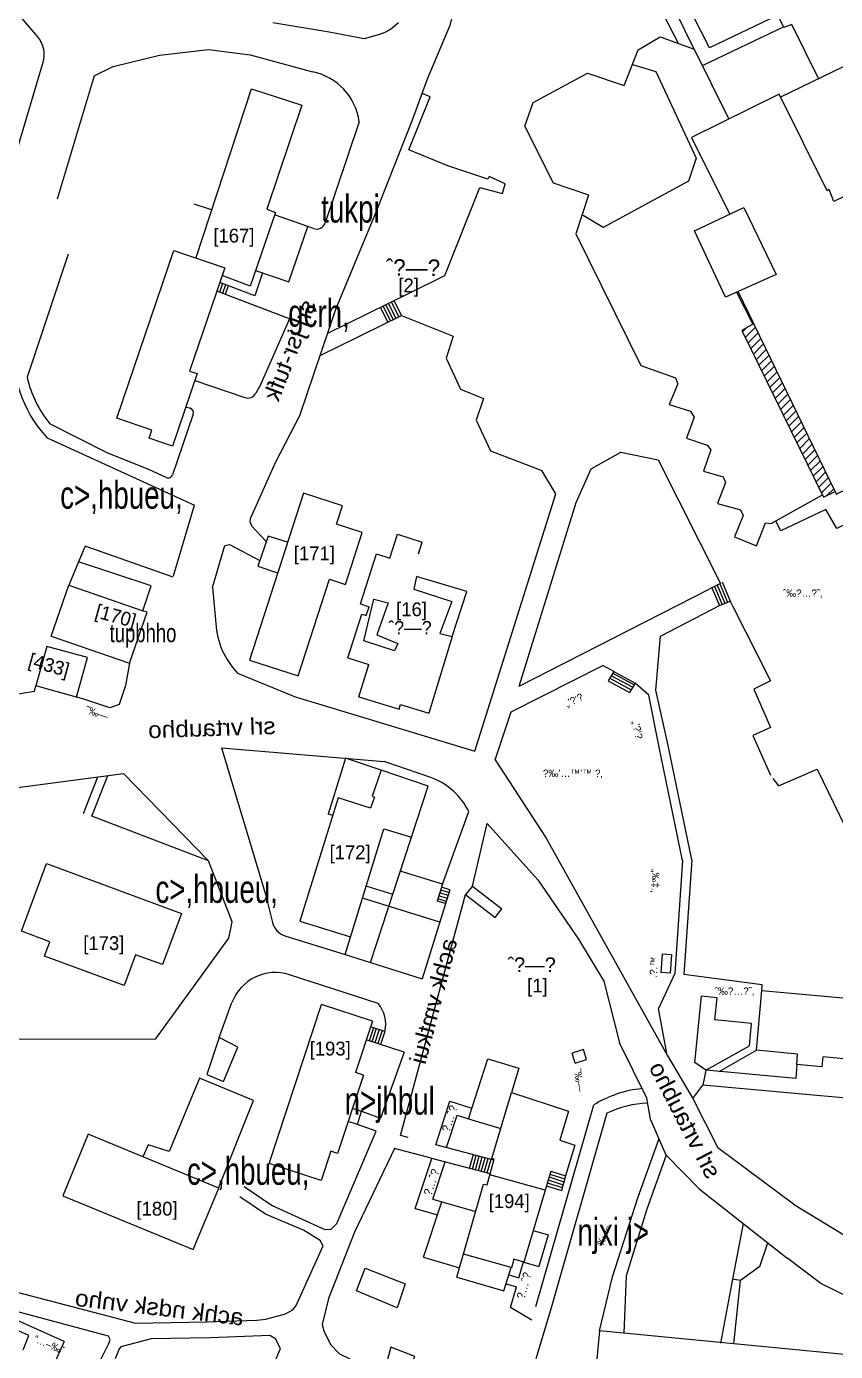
# Model space of a CAD drawing. Header units: millimetres. Extents: x 206768 to 208678, y 737854 to 739416.
# Drawn here: x 207523.1 to 207610.9, y 738350.8 to 738494.7 of the extents above; entities that cross this region are included whole.
import ezdxf
from ezdxf.enums import TextEntityAlignment as Align

# ---------------------------------------------------------------- set-up
doc = ezdxf.new("R2010")
doc.units = ezdxf.units.MM
doc.header["$LTSCALE"] = 0.5
doc.layers.get('0').update_dxf_attribs({"color": 2})
for name, color, linetype in [('1BATIM', 6, 'Continuous'), ('1MADREGOT', 60, 'Continuous'), ('area', 6, 'Continuous'), ('F-KIR-TOMECH', 140, 'Continuous'), ('F-MADREGOT', 61, 'Continuous'), ('H-DOT', 2, 'Continuous'), ('H-HOUSE', 6, 'Continuous'), ('H-MITKAN', 6, 'Continuous'), ('H-SCHACHA', 6, 'Continuous'), ('H-ZIBUR', 6, 'Continuous'), ('MISPAR', 1, 'Continuous'), ('R-GESHER', 1, 'Continuous'), ('TEXT', 7, 'Continuous'), ('TR_ANOT_L', 7, 'Continuous')]:
    doc.layers.add(name, color=color, linetype=linetype)
for name, color, linetype, lineweight in [('1COVER', 7, 'Continuous', 25), ('1KAV-ASFLT', 7, 'Continuous', 25), ('1PRAT', 12, 'Continuous', 25), ('A-NOTE', 82, 'Continuous', 9), ('R-MER', 7, 'Continuous', 25), ('R-ROAD', 7, 'Continuous', 25), ('rehovot', 7, 'Continuous', 40)]:
    doc.layers.add(name, color=color, linetype=linetype, lineweight=lineweight)
doc.styles.add('NR1', font='narkism$.shx')
doc.styles.add('REHOV-BIG', font='gil1.shx', dxfattribs={"height": 1.8})
doc.styles.add('TRHEBTXT', font='hebtxt')

# ---------------------------------------------------------------- blocks, each defined once
blk = doc.blocks.new('ANOT0')
at = {"style": 'TRHEBTXT', "flags": 8}
blk.add_attdef('TEXT', text='', height=1.6, dxfattribs=at).set_placement((0, -1.155555555555556), align=Align.TOP_CENTER)
blk = doc.blocks.new('ANOT200')
at = {"style": 'TRHEBTXT', "flags": 8}
blk.add_attdef('TEXT', text='', height=1.8, dxfattribs=at).set_placement((0, 0), align=Align.MIDDLE_CENTER)
blk = doc.blocks.new('ANOT10')
at = {"style": 'TRHEBTXT', "flags": 8}
blk.add_attdef('TEXT', text='', height=1.6, dxfattribs=at).set_placement((0, -1.155555555555556), align=Align.TOP_CENTER)
blk = doc.blocks.new('ANOT22')
at = {"style": 'TRHEBTXT', "flags": 8}
blk.add_attdef('TEXT', text='', height=1.6, dxfattribs=at).set_placement((0, -1.155555555555556), align=Align.TOP_CENTER)
blk = doc.blocks.new('TR_LOT')
at = {"flags": 8}
blk.add_attdef('LOT', text='', height=3, dxfattribs=at).set_placement((0, 0), align=Align.MIDDLE_CENTER)

msp = doc.modelspace()

# ---------------------------------------------------------------- hatches: boundary and pattern name
at = {"layer": 'H-DOT'}
h = msp.add_hatch(dxfattribs=at)
h.set_pattern_fill('ANSI31', color=33, scale=0.2, style=0)
h.set_pattern_definition([(45, (0, 0), (-0.4490128060534576, 0.4490128060534577), [])])
h.paths.add_polyline_path([(207602.072364339, 738462.4193541126), (207600.7800000001, 738461.6700000002), (207609.65, 738443.5800000001), (207610.9200000001, 738444.1899999998)])

# ---------------------------------------------------------------- linework, layer by layer
at = {"layer": '1BATIM'}
for p, q in [((207525.7879680706, 738428.4843523185), (207527.71, 738434.03)), ((207534.2799125499, 738425.5411814987), (207536.2019444795, 738431.0868291805)), ((207536.2019444795, 738431.0868291805), (207535.76, 738431.24)), ((207525.3152220452, 738427.3643239635), (207524.1315556931, 738423.0746347012)), ((207529.7225179583, 738426.1482060684), (207525.3152220452, 738427.3643239635)), ((207525.7879680706, 738428.4843523185), (207534.2799125499, 738425.5411814987)), ((207528.5388516061, 738421.8585168062), (207529.7225179583, 738426.1482060684)), ((207528.5388516061, 738421.8585168062), (207524.1315556931, 738423.0746347012)), ((207571.5322134679, 738401.3268832609), (207570.7718144126, 738400.4325716391)), ((207570.7718144127, 738400.4325716391), (207573.9887730994, 738397.9397789005)), ((207571.5322134679, 738401.3268832609), (207574.7070560921, 738398.8667258854)), ((207573.9887730994, 738397.9397789005), (207574.7070560921, 738398.8667258854)), ((207583.5953415724, 738383.5975025515), (207582.3522238047, 738383.2171629455)), ((207582.6874674566, 738382.1214386674), (207582.3522238047, 738383.2171629455)), ((207583.9305852243, 738382.5017782734), (207583.5953415724, 738383.5975025515)), ((207571.0945797282, 738376.086214159), (207573.1885290594, 738382.5973259072)), ((207573.1885290594, 738382.5973259072), (207576.5752053377, 738381.5806266245)), ((207576.5752053377, 738381.5806266245), (207575.7782204629, 738378.9258300533)), ((207582.6874674566, 738382.1214386674), (207583.9305852243, 738382.5017782734)), ((207559.4787888956, 738376.8581397368), (207558.4955047614, 738377.1811802386)), ((207559.0420749037, 738375.4395864021), (207558.0323212557, 738375.7713229917)), ((207559.0420749037, 738375.4395864021), (207559.4895094156, 738376.892962595)), ((207571.0945797282, 738376.086214159), (207574.6090185425, 738375.0311598438)), ((207566.2042471187, 738361.0337476844), (207568.2042088618, 738367.066355166)), ((207568.2042088618, 738367.0663551661), (207571.887275898, 738366.0004675589)), ((207566.2042471187, 738361.0337476844), (207570.1217881343, 738359.9000027982))]:
    msp.add_line(p, q, dxfattribs=at)
at = {"layer": '1COVER'}
for p, q in [((207573.19, 738478.1), (207568.85, 738479.53)), ((207573.34, 738478.39), (207573.19, 738478.1)), ((207575.07, 738477.59), (207573.34, 738478.39)), ((207568.53, 738467.63), (207572.34, 738477.21)), ((207572.34, 738477.21), (207574.78, 738476.54)), ((207574.78, 738476.54), (207575.07, 738477.59)), ((207548.7409503573, 738467.9162151604), (207547.8887603103, 738465.4280690379)), ((207564.65, 738465.7199999999), (207568.53, 738467.63)), ((207547.8887603103, 738465.4280690379), (207544.087458825, 738466.8744762067)), ((207551.6507057888, 738462.9266917945), (207543.7651092093, 738465.9271860904)), ((207555.8249725338, 738461.3757210153), (207564.65, 738465.72)), ((207554.9949725338, 738458.9657210155), (207563.8200000001, 738463.3100000002)), ((207563.82, 738463.31), (207569.43, 738461.04)), ((207569.43, 738461.04), (207568.68, 738458.66)), ((207568.68, 738458.66), (207570.22, 738455.31)), ((207541.3900955545, 738456.2289838175), (207546.8108210039, 738454.3844470292)), ((207570.22, 738455.31), (207572.73, 738454.3)), ((207540.4237159583, 738453.3888939461), (207540.897067393, 738453.227824336)), ((207572.73, 738454.3), (207571.94, 738451.93)), ((207541.2093477054, 738452.5934143688), (207538.9675128252, 738446.0048930863)), ((207571.94, 738451.93), (207573.5, 738448.59)), ((207525.35, 738450.03), (207541.37, 738442.7)), ((207573.5, 738448.59), (207579.066860384, 738446.4773395127)), ((207580.60230615, 738443.9384130021), (207579.066860384, 738446.4773395127)), ((207582.7993877017, 738443.0099503839), (207584.43, 738446.65)), ((207571.7848806472, 738415.9820345496), (207580.60230615, 738443.9384130021)), ((207576.6203315379, 738423.0338580502), (207582.7993877017, 738443.0099503839)), ((207529.4723610637, 738438.236390086), (207528.77, 738436.56)), ((207539.0308021968, 738434.8962656757), (207529.4723610637, 738438.236390086)), ((207576.6203315379, 738423.0338580502), (207597.23, 738433.59)), ((207591.9471665054, 738428.4607015044), (207598.3590576912, 738431.8030628692)), ((207598.3590576912, 738431.8030628692), (207599.51, 738432.29)), ((207591.4409239849, 738422.5978081479), (207591.9471665054, 738428.4607015044)), ((207575.7344298977, 738420.279156926), (207585.6810821183, 738425.298604322)), ((207586.8751811582, 738424.6243797457), (207585.6722799235, 738425.3043272579)), ((207590.6671622229, 738422.0567973017), (207589.1960280002, 738423.3628846261)), ((207591.8022268871, 738416.4127891331), (207590.6671622229, 738422.0567973017)), ((207592.7828704038, 738416.6087345586), (207591.4409239849, 738422.5978081479)), ((207574.0118622575, 738415.047019626), (207575.7344298977, 738420.279156926)), ((207594.3539485115, 738404.1229715287), (207591.8022268871, 738416.4127891331)), ((207595.3612141843, 738404.1906970749), (207592.7828704038, 738416.6087345586)), ((207557.763093038, 738415.2240124823), (207555.8806067, 738409.1624064739)), ((207561.6226943258, 738413.9112700531), (207557.763093038, 738415.2240124823)), ((207556.3568054928, 738409.009913687), (207555.8806067, 738409.1624064739)), ((207568.2810019351, 738401.5330956968), (207571.1354284938, 738409.4528146958)), ((207571.5322134679, 738401.3268832609), (207573.134272034, 738408.1287586163)), ((207568.2810019351, 738401.5330956969), (207563.69267393, 738402.9543251743)), ((207594.3539485115, 738404.1229715287), (207593.488963064, 738391.864978211)), ((207595.3612141843, 738404.1906970749), (207594.4821473844, 738391.7331522799)), ((207568.2810019351, 738401.5330956969), (207567.7172361495, 738399.7130220337)), ((207549.0118637995, 738400.5627385455), (207549.8084987891, 738397.3804277088)), ((207567.9836912203, 738397.4320532762), (207559.5929885904, 738400.031064049)), ((207563.7331673696, 738374.2671737288), (207570.7718144127, 738400.4325716391)), ((207569.0724809416, 738400.9471255762), (207566.0798374898, 738391.2856106889)), ((207537.1302115347, 738384.7200221376), (207545.094425533, 738395.6891077195)), ((207551.1513119636, 738395.9573864659), (207557.6980350873, 738393.908636075)), ((207560.4543179897, 738393.0460769645), (207566.0798374898, 738391.2856106889)), ((207561.2837155376, 738388.5938297637), (207551.6573621655, 738391.7132937745)), ((207593.488963064, 738391.864978211), (207591.7353052761, 738388.0460406148)), ((207602.992132777, 738390.60361698), (207594.4821473844, 738391.7331522799)), ((207602.9379489939, 738390.0060685572), (207602.992132777, 738390.60361698)), ((207544.0300000003, 738384.9000000008), (207545.4241588527, 738388.6849903648)), ((207595.6788413783, 738382.2048315781), (207596.4178348148, 738389.3824975428)), ((207598.1088956374, 738389.2083904089), (207596.4178348148, 738389.3824975428)), ((207597.8630973308, 738386.821010424), (207598.1088956374, 738389.2083904089)), ((207592.6602652025, 738382.9655535186), (207591.7353052761, 738388.0460406148)), ((207601.8208033346, 738386.4135355185), (207597.8630973308, 738386.821010424)), ((207601.6095395473, 738383.9971494328), (207601.8208033346, 738386.4135355185)), ((207537.1302115347, 738384.7200221376), (207521.6632940683, 738384.6677130691)), ((207564.1012549461, 738383.2963603775), (207559.9950428085, 738384.6453832927)), ((207564.1012549461, 738383.2963603775), (207561.546579771, 738376.1547474819)), ((207596.8682983352, 738381.3415285329), (207601.6095395473, 738383.9971494328)), ((207598.3351949815, 738381.2076955944), (207602.37, 738383.51)), ((207596.8682983352, 738381.3415285329), (207595.6788413783, 738382.2048315781)), ((207596.8682983352, 738381.3415285329), (207596.5281699339, 738379.7226669976)), ((207606.6524748883, 738380.448865029), (207596.8682983356, 738381.3415285333)), ((207606.740816055, 738381.9540961907), (207606.6524748883, 738380.448865029)), ((207595.4725269785, 738378.2827996598), (207596.5281699339, 738379.7226669976)), ((207629.2790228126, 738376.7346290243), (207596.5281699339, 738379.7226669976)), ((207567.5592590634, 738373.2590026994), (207569.0820092956, 738377.9939773136)), ((207569.0820092956, 738377.9939773136), (207571.4619643889, 738377.2285926038)), ((207578.43, 738355.68), (207584.7258783604, 738377.5867799185)), ((207559.4895094156, 738376.892962595), (207561.546579771, 738376.1547474819)), ((207568.7213141812, 738372.9528024308), (207569.8570030797, 738376.4842142081)), ((207569.8570030797, 738376.4842142081), (207571.0945797282, 738376.086214159)), ((207561.0767879784, 738374.7237353675), (207559.0420749037, 738375.4395864021)), ((207564.5701630161, 738374.0466262798), (207563.7331673696, 738374.2671737288)), ((207563.48, 738372.74), (207563.0552827445, 738372.8519125382)), ((207573.866335013, 738371.5970949979), (207567.5592590634, 738373.2590026994)), ((207565.3286065288, 738366.337008415), (207567.1323070261, 738371.7776210429)), ((207573.4520975055, 738370.1123630765), (207567.1323070262, 738371.7776210429)), ((207567.2429169885, 738367.3445551241), (207568.5856327846, 738371.394671275)), ((207567.2429169885, 738367.3445551241), (207568.2042088618, 738367.0663551661)), ((207565.3286065288, 738366.337008415), (207567.7318362119, 738365.64150852)), ((207600.9191332086, 738364.7202303841), (207599.77, 738358.65)), ((207578.1290359862, 738363.9549324893), (207579.7592346187, 738363.4727992936)), ((207579.7592346187, 738363.4727992936), (207578.7382466749, 738360.020613954)), ((207602.7420259333, 738360.0501918102), (207603.5878586184, 738362.6135968879)), ((207576.5775048797, 738358.8071374489), (207577.0787071115, 738360.545541586)), ((207577.1080480423, 738360.5027471498), (207578.7382466749, 738360.020613954)), ((207602.7420259333, 738360.0501918102), (207600.64, 738358.52)), ((207575.473513862, 738359.1254309629), (207576.5775048797, 738358.8071374488)), ((207575.1964861381, 738358.1645690372), (207576.3004771558, 738357.8462755231)), ((207575.646279264, 738355.5772107632), (207576.3004771557, 738357.8462755231)), ((207577.9682840364, 738354.2113256031), (207575.646279264, 738355.5772107632)), ((207527.2130297637, 738351.9109953524), (207519.4060700983, 738355.3827133073)), ((207527.2130297637, 738351.9109953524), (207524.0771015849, 738344.9597749154))]:
    msp.add_line(p, q, dxfattribs=at)
for points in [[(207568.85, 738479.53), (207564.62, 738481.3), (207566.95, 738487.03)], [(207566.95, 738487.03), (207566.95, 738487.03), (207566.11, 738487.41)], [(207527.63, 738469.96), (207523.1723109098, 738456.5869327288)], [(207584.43, 738446.65), (207587.65, 738448.45), (207591.68, 738447.61), (207598.48, 738434.21), (207597.23, 738433.59)], [(207599.51, 738432.29), (207599.79, 738431.71), (207603.89, 738423.62), (207602.07, 738422.72), (207603.88, 738418.56), (207601.99, 738417.71), (207603.88, 738413.37)], [(207586.1297753214, 738376.673612671), (207579.99, 738355.31), (207578.408767313, 738350)]]:
    msp.add_lwpolyline(points, dxfattribs=at)
for centre, radius, start, end in [((207535.4403518202, 738459.436066159), 13.79453806553544, 173.6286618865561, 222.989856746759), ((207535.4403518202, 738459.436066159), 12.59453806553544, 193.0746150425419, 218.8605197672158), ((207547.132957003, 738455.3311404316), 1, 251.2078496571098, 331.2731004508639), ((207540.7359993935, 738452.7544776348), 0.5, 341.2084226137275, 71.20784965553119), ((207551.7486320278, 738397.866105602), 2, 194.0541580804495, 252.6228606835293), ((207550.1159995944, 738386.9568033221), 5, 72.04484502339376, 159.7792895973083), ((207558.6255712826, 738386.3292091439), 3.492024832642222, 347.1982127097104, 40.42951995355523), ((207591.0369731039, 738367.4937866785), 11.90371494132227, 95.31147065104992, 122.017521885429), ((207591.0003915895, 738366.55530465), 11.22956188089363, 92.30308941984023, 115.7046134590672)]:
    msp.add_arc(centre, radius, start, end, dxfattribs=at)
at = {"layer": '1KAV-ASFLT'}
for p, q in [((207555.96, 738494.07), (207549.86, 738495.06)), ((207563.51, 738495.07), (207562.63, 738494.36)), ((207559.79, 738493.33), (207555.96, 738494.07)), ((207561.43, 738493.79), (207559.79, 738493.33)), ((207562.02, 738494.01), (207561.43, 738493.79)), ((207562.63, 738494.36), (207562.02, 738494.01)), ((207530.4543709292, 738489.309064428), (207526.46, 738475.92)), ((207559.2425012133, 738484.3338424739), (207555.556266582, 738473.362490111)), ((207539.07, 738435.04), (207541.37, 738442.7)), ((207543.29, 738433.78), (207543.6657294844, 738429.8702622874)), ((207534.2799125499, 738425.5411814987), (207533.8673660982, 738423.1045638792)), ((207523.9652208471, 738422.4800485267), (207524.1315556931, 738423.0746347012)), ((207552.0485647917, 738421.978458171), (207546.0757279817, 738424.4411640894)), ((207523.9652208471, 738422.4800485267), (207518.6720697449, 738421.5984866121)), ((207552.0485647917, 738421.978458171), (207571.7848806472, 738415.9820345496)), ((207544.3020885817, 738416.3659982535), (207549.0118637995, 738400.5627385455)), ((207544.3020885817, 738416.3659982535), (207561.9447021556, 738414.8580070584)), ((207567.0304364323, 738413.1282275631), (207561.9447021556, 738414.8580070584)), ((207574.0118622575, 738415.047019626), (207579.5291850615, 738406.540178316)), ((207516.9454330789, 738411.3779325262), (207533.6323881238, 738413.5821174838)), ((207529.2989215565, 738409.2221212096), (207530.8575984697, 738413.2155946762)), ((207530.223404369, 738408.9184247667), (207531.9573123034, 738413.3608562102)), ((207542.8772325519, 738404.0979753771), (207533.6323881238, 738413.5821174838)), ((207542.8772325519, 738404.0979753771), (207530.223404369, 738408.9184247667)), ((207573.134272034, 738408.1287586163), (207578.6161841406, 738402.0324039961)), ((207579.5291850615, 738406.540178316), (207592.6602652025, 738382.9655535186)), ((207545.445939224, 738397.4542530746), (207542.8772325519, 738404.0979753771)), ((207578.6161841406, 738402.0324039961), (207583.0426164339, 738395.5694946548)), ((207545.094425533, 738395.6891077195), (207545.445939224, 738397.4542530746)), ((207583.0426164339, 738395.5694946548), (207585.7833430687, 738391.0119714773)), ((207585.7833430687, 738391.0119714773), (207587.4862085696, 738384.3124529062)), ((207590.4503210781, 738378.3014515722), (207587.4862085696, 738384.3124529062)), ((207592.6602652025, 738382.9655535186), (207595.4725269785, 738378.2827996598)), ((207590.8748307108, 738376.0429583639), (207590.4503210781, 738378.3014515722)), ((207595.4725269785, 738378.2827996598), (207598.1594663057, 738372.9247723126)), ((207592.5647039734, 738372.1340546357), (207590.8748307108, 738376.0429583639)), ((207606.39, 738366.81), (207598.1594663057, 738372.9247723126)), ((207596.1508022849, 738368.4842465722), (207592.5647039734, 738372.1340546357)), ((207596.1508022849, 738368.4842465722), (207605.67, 738360.97))]:
    msp.add_line(p, q, dxfattribs=at)
for points in [[(207549.145248631, 738438.742462497), (207547.57, 738440.42), (207547.39, 738440.9), (207547.43, 738441.27), (207550.14, 738447.33), (207552.78, 738452.45), (207556.71, 738463.97), (207561.03, 738474.43), (207565.01, 738484.56), (207566.65, 738488.98), (207569.13, 738494.83), (207570.17, 738499.02)], [(207530.4543709292, 738489.309064428), (207532.51, 738490.35), (207537.56, 738491.58), (207542.86, 738492.18), (207547.4, 738491.59), (207553.1, 738490.05), (207554.15, 738489.77)], [(207543.29, 738433.78), (207544.66, 738438.34), (207545.15, 738438.44), (207548.442074241, 738436.682096279)], [(207533.8673660982, 738423.1045638792), (207533.1907961713, 738421.0516018401), (207532.1759809257, 738420.6957226228), (207529.2191342125, 738421.6846905267), (207528.5388516061, 738421.8585168062)], [(207606.39, 738366.81), (207614.89, 738361.63), (207624.13, 738359.49), (207635.05, 738357.9), (207646.1, 738355.99), (207658.36, 738353.85), (207668.78, 738353.02), (207677.49, 738352.57), (207687.99, 738351.44), (207692.6920487442, 738350.8946213054)], [(207650.24, 738350.72), (207650.24, 738350.72), (207640.85, 738352.59), (207628.17, 738353.59), (207621.14, 738354.15), (207615.18, 738355.34), (207609.37, 738358.2), (207605.67, 738360.97)]]:
    msp.add_lwpolyline(points, dxfattribs=at)
for centre, radius, start, end in [((207552.835365451, 738483.4351087651), 6.469861741657577, 7.98482419091848, 78.27622503575184), ((207551.9926288484, 738430.3171532564), 8.33888269224346, 183.0720229052751, 224.8012312244716), ((207564.374318619, 738406.0315684217), 7.5774357672528, 26.8402515316418, 69.48027031929195)]:
    msp.add_arc(centre, radius, start, end, dxfattribs=at)
at = {"layer": '1MADREGOT'}
for p, q in [((207544.3960813039, 738466.7570443831), (207544.0737316882, 738465.8097542665)), ((207544.7047037828, 738466.6396125592), (207544.3823541672, 738465.6923224429)), ((207545.0133262617, 738466.5221807356), (207544.6909766461, 738465.5748906191)), ((207563.5239290251, 738463.1642537211), (207562.7308743533, 738464.775275777)), ((207563.82, 738463.31), (207563.0269453282, 738464.9210220559)), ((207562.3396451254, 738462.5812686054), (207561.5465904536, 738464.1922906613)), ((207562.6357161003, 738462.7270148844), (207561.8426614285, 738464.3380369402)), ((207562.9317870752, 738462.8727611633), (207562.1387324034, 738464.4837832191)), ((207563.2278580501, 738463.0185074422), (207562.4348033784, 738464.629529498)), ((207586.8751811582, 738424.6243797457), (207586.2712898657, 738423.6182409346)), ((207586.7812343829, 738424.4678557189), (207589.102081225, 738423.2063605995)), ((207586.8751811582, 738424.6243797457), (207589.1960280002, 738423.3628846261)), ((207586.2712898657, 738423.6182409346), (207588.5921367076, 738422.3567458153)), ((207586.4412713715, 738423.9014458627), (207588.7621182134, 738422.6399507433)), ((207586.6112528772, 738424.1846507909), (207588.9320997192, 738422.9231556713)), ((207589.1960280002, 738423.3628846261), (207588.5921367076, 738422.3567458153)), ((207568.7795598193, 738400.0014526856), (207567.8917569134, 738400.2764486447)), ((207568.8772001934, 738400.3166769824), (207567.9893972875, 738400.5916729416)), ((207568.9748405675, 738400.6319012793), (207568.0870376615, 738400.9068972385)), ((207569.0724809416, 738400.9471255762), (207568.1846780356, 738401.2221215353)), ((207568.6050390555, 738399.4380260747), (207567.7172361495, 738399.7130220337)), ((207568.6819194453, 738399.6862283887), (207567.7941165393, 738399.9612243478)), ((207560.7767364122, 738385.9674480074), (207560.3085569326, 738384.5423838072)), ((207562.0307929084, 738385.5554500654), (207560.4632222881, 738386.070447493)), ((207561.0902505362, 738385.864448522), (207560.6220710567, 738384.4393843218)), ((207561.4037646603, 738385.7614490364), (207560.9355851807, 738384.3363848364)), ((207561.7172787843, 738385.6584495509), (207561.2490993048, 738384.2333853508)), ((207562.0307929084, 738385.5554500654), (207561.5626134288, 738384.1303858653)), ((207571.2181101168, 738370.701016341), (207571.6323476243, 738372.1857482623)), ((207571.5372511723, 738370.6169230175), (207571.9514886799, 738372.1016549389)), ((207571.8563922279, 738370.532829694), (207572.2706297354, 738372.0175616154)), ((207572.1755332834, 738370.4487363705), (207572.5897707909, 738371.9334682919)), ((207572.4946743389, 738370.3646430471), (207572.9089118464, 738371.8493749684)), ((207572.8138153944, 738370.2805497234), (207573.2280529019, 738371.765281645)), ((207573.13295645, 738370.1964564001), (207573.5471939575, 738371.6811883214)), ((207579.9397266644, 738370.0772768827), (207581.5571313084, 738369.5518843905)), ((207581.650754816, 738369.8684461113), (207581.1826372781, 738368.285637508)), ((207579.5652326342, 738368.8110300004), (207581.1826372781, 738368.285637508)), ((207579.6588561418, 738369.127591721), (207581.2762607857, 738368.6021992287)), ((207579.7524796493, 738369.4441534416), (207581.3698842933, 738368.9187609493)), ((207579.8461031569, 738369.7607151625), (207581.4635078008, 738369.2353226701))]:
    msp.add_line(p, q, dxfattribs=at)
at = {"layer": '1PRAT'}
for p, q in [((207541.2675029884, 738475.4275796876), (207543.2648211207, 738474.7789093951)), ((207562.5568374621, 738436.9457954882), (207563.3989061848, 738439.5499542147)), ((207563.3989061848, 738439.5499542147), (207566.0665624003, 738438.6873237716)), ((207559.3633400556, 738431.9878606535), (207561.1170612093, 738437.4113707824)), ((207561.1170612093, 738437.4113707824), (207562.5568374621, 738436.9457954882)), ((207565.66, 738437.43), (207566.0665624003, 738438.6873237716)), ((207559.3633400556, 738431.9878606535), (207560.3148299838, 738431.6801807607)), ((207560.0071596059, 738430.7286877556), (207560.3148299838, 738431.6801807607)), ((207557.9930627524, 738426.1250626768), (207559.5314146418, 738430.882527702)), ((207559.5314146418, 738430.882527702), (207560.0071596059, 738430.7286877556)), ((207569.34, 738428.45), (207566.805407436, 738420.1077742724)), ((207557.9930627524, 738426.1250626768), (207560.2799852032, 738425.3855487481)), ((207559.1811671948, 738421.9016551686), (207560.2799852032, 738425.3855487481)), ((207559.1811671948, 738421.9016551686), (207563.5827506139, 738420.5643357328)), ((207563.5827506139, 738420.5643357328), (207563.7331555448, 738421.0412070339)), ((207563.7331555448, 738421.0412070339), (207566.805407436, 738420.1077742724)), ((207592.1334636986, 738393.9656022778), (207591.9926837404, 738391.9705631796)), ((207593.1309832477, 738393.8952122987), (207592.1334636986, 738393.9656022778)), ((207593.1309832477, 738393.8952122987), (207592.9902032895, 738391.9001732005)), ((207592.9902032895, 738391.9001732005), (207591.9926837404, 738391.9705631796))]:
    msp.add_line(p, q, dxfattribs=at)
msp.add_lwpolyline([(207604.7011402849, 738495.8934139778), (207597.2796252634, 738492.3677918742), (207594.6099312169, 738497.5784383757), (207593.363950689, 738496.9400556347)], dxfattribs=at)
at = {"layer": 'area', "lineweight": -3}
msp.add_line((207579.4224130878, 738368.3281256261), (207573.4214160259, 738370.0023928994), dxfattribs=at)
at = {"layer": 'F-KIR-TOMECH'}
for points in [[(207593.8884591458, 738492.8460738349), (207590.5809487405, 738499.301595413), (207591.535130623, 738500.503864585)], [(207595.62, 738492.23), (207591.54, 738500.5)]]:
    msp.add_lwpolyline(points, dxfattribs=at)
at = {"layer": 'F-MADREGOT'}
for p, q in [((207523.36, 738352.53), (207518.93, 738354.5)), ((207522.74, 738351), (207523.36, 738352.5299999999))]:
    msp.add_line(p, q, dxfattribs=at)
for points in [[(207597.5383415417, 738433.7429374044), (207598.3590576912, 738431.8030628692)], [(207597.8187396251, 738433.882014854), (207598.6467932684, 738431.9247971519)], [(207598.0991377087, 738434.0210923034), (207598.9345288456, 738432.0465314346)], [(207598.3795357923, 738434.1601697529), (207599.2222644228, 738432.1682657173)], [(207598.63, 738434.37), (207599.51, 738432.29)]]:
    msp.add_lwpolyline(points, dxfattribs=at)
at = {"layer": 'H-HOUSE'}
for p, q in [((207541.52, 738469.58), (207547.54, 738487.9)), ((207547.54, 738487.9), (207552.99, 738486.13)), ((207552.99, 738486.13), (207549.1898733451, 738474.8242055378)), ((207549.1898733451, 738474.8242055378), (207550.14, 738474.47)), ((207550.14, 738474.47), (207547.4, 738466.47)), ((207532.9179303717, 738452.1321416537), (207539.1219617552, 738470.365149753)), ((207539.1219617552, 738470.365149753), (207544.636689704, 738468.4885032072)), ((207544.636689704, 738468.4885032072), (207540.8186696491, 738457.2684722648)), ((207547.4, 738466.47), (207544.3453385176, 738467.6323082999)), ((207541.6477967801, 738456.9863411165), (207538.9673171758, 738449.1086882721)), ((207540.8186696491, 738457.2684722648), (207541.6477967801, 738456.9863411165)), ((207536.7223477638, 738450.8377637164), (207532.9179303717, 738452.1321416537)), ((207536.4280146997, 738449.9726924917), (207536.7223477638, 738450.8377637164)), ((207538.9673171758, 738449.1086882721), (207536.4280146997, 738449.9726924917)), ((207553.1714295749, 738443.9968978773), (207547.3129029386, 738425.878976322)), ((207557.4064025609, 738442.6276369296), (207553.1714295749, 738443.9968978773)), ((207556.761623377, 738440.6334742035), (207557.4064025609, 738442.6276369296)), ((207559.5547538345, 738439.7303313075), (207556.761623377, 738440.6334742035)), ((207557.73156778, 738434.0919959251), (207559.5547538345, 738439.7303313075)), ((207552.6048791846, 738424.1676119949), (207555.9957181037, 738434.6533114224)), ((207555.9957181037, 738434.6533114224), (207557.73156778, 738434.0919959251)), ((207547.3129029386, 738425.878976322), (207552.6048791846, 738424.1676119949)), ((207561.6226943258, 738413.911270053), (207560.64, 738411.12)), ((207566.7084286021, 738412.1814905577), (207561.6226943258, 738413.9112700531)), ((207560.4543179897, 738393.0460769645), (207566.7084286021, 738412.1814905577)), ((207556.95, 738410.92), (207552.7943637586, 738397.5388513023)), ((207560.4722671615, 738409.7920669939), (207556.95, 738410.92)), ((207560.8919811626, 738411.0018279384), (207560.4722671615, 738409.7920669939)), ((207560.64, 738411.12), (207560.8919811626, 738411.0018279384)), ((207557.6980350873, 738393.908636075), (207561.924023664, 738407.562433193)), ((207561.924023664, 738407.562433193), (207564.9064555121, 738406.6680766612)), ((207560.0522471696, 738401.3205759123), (207562.8814226642, 738400.4721771182)), ((207552.7943637586, 738397.5388513023), (207558.2893815956, 738395.819224593)), ((207557.6980350873, 738393.908636075), (207560.4543179897, 738393.0460769645)), ((207602.37, 738383.51), (207602.9379489939, 738390.0060685572)), ((207602.9379489939, 738390.0060685572), (207627.520398272, 738387.7770105461)), ((207549.4746088673, 738371.2225325736), (207555.1443545719, 738388.4809274458)), ((207560.6671705091, 738386.6912335827), (207555.1443545719, 738388.4809274458)), ((207560.6671705091, 738386.6912335827), (207558.8256494773, 738381.0859351646)), ((207606.8158757137, 738383.1043786409), (207602.37, 738383.51)), ((207606.740816055, 738381.9540961907), (207606.8158757137, 738383.1043786409)), ((207609.59, 738382.79), (207609.46, 738381.71)), ((207618.84, 738381.93), (207609.59, 738382.79)), ((207609.46, 738381.71), (207606.740816055, 738381.9540961907)), ((207559.6866756136, 738380.8069156917), (207556.8949738392, 738372.3094175538)), ((207559.6866756136, 738380.8069156917), (207558.8256494773, 738381.0859351646)), ((207556.1597238715, 738372.5509626988), (207555.1146725794, 738369.3697774863)), ((207556.8949738392, 738372.3094175538), (207556.1597238715, 738372.5509626988)), ((207555.1146725794, 738369.3697774863), (207549.4746088673, 738371.2225325736)), ((207585.3385557182, 738353.0611100497), (207585.0416711293, 738350)), ((207613.0140953143, 738350.3783703998), (207585.3385557182, 738353.0611100497))]:
    msp.add_line(p, q, dxfattribs=at)
at = {"layer": 'H-MITKAN'}
for points in [[(207568, 738428.78), (207569.34, 738428.45), (207570.92, 738433.34), (207565.45, 738434.95), (207565.18, 738433.57), (207569.3, 738432.24), (207568, 738428.78)], [(207560.81, 738432.51), (207562.39, 738432.08), (207561.14, 738428.63), (207563.44, 738427.68), (207563.08, 738426.88), (207559.75, 738427.97), (207560.81, 738432.51)]]:
    msp.add_lwpolyline(points, dxfattribs=at)
at = {"layer": 'H-SCHACHA'}
for p, q in [((207553.67, 738472.95), (207550.0531358803, 738474.2163821321)), ((207551.59, 738466.94), (207553.67, 738472.95)), ((207547.9841445591, 738468.1755315595), (207551.59, 738466.94)), ((207528.77, 738436.56), (207527.71, 738434.03)), ((207536.64, 738433.95), (207528.77, 738436.56)), ((207527.71, 738434.03), (207535.76, 738431.24)), ((207535.76, 738431.24), (207536.64, 738433.95))]:
    msp.add_line(p, q, dxfattribs=at)
for points in [[(207596.4989508862, 738490.446985345), (207605.3018757775, 738494.6288520505)], [(207551.4488598265, 738438.6697251062), (207549.3527212983, 738439.3503766658), (207548.24, 738436.09), (207550.3757826322, 738435.3504445577)], [(207542.69, 738380.88), (207544.5, 738380.13), (207546.07, 738383.84), (207544.03, 738384.9), (207542.69, 738380.88)], [(207543.9698324936, 738368.554541224), (207547.77, 738378.06), (207541.88, 738380.48), (207538.62, 738372.54), (207536.32, 738373.26), (207535.7371296647, 738371.9617887988)], [(207558.94, 738357.39), (207559.89, 738359.85), (207564.22, 738358.17), (207563.35, 738355.54), (207558.94, 738357.39)], [(207565.175106383, 738350), (207565.26, 738350.28), (207562.68, 738351.26), (207562.3249597812, 738349.9422545724)]]:
    msp.add_lwpolyline(points, dxfattribs=at)
at = {"layer": 'H-ZIBUR'}
for p, q in [((207604.998544957, 738487.0303440503), (207617.72, 738493.19)), ((207522.562740401, 738396.4308895724), (207525.2697583233, 738403.7815099827)), ((207525.2697583233, 738403.7815099827), (207539.9320992248, 738398.3813142923)), ((207539.9320992248, 738398.3813142923), (207537.8814693461, 738392.8140761564)), ((207525.6481535415, 738395.2945873612), (207522.562740401, 738396.4308895724)), ((207525.0712780505, 738393.7282396771), (207525.6481535415, 738395.2945873612)), ((207533.7152925348, 738390.5446081555), (207525.0712780505, 738393.7282396771)), ((207534.9489961746, 738393.894186536), (207533.7152925348, 738390.5446081555)), ((207537.8814693461, 738392.8140761564), (207534.9489961746, 738393.894186536)), ((207573.63, 738371.77), (207575.7782204629, 738378.9258300533)), ((207575.7782204629, 738378.9258300533), (207581.9625618434, 738376.9169286054)), ((207581.9625618434, 738376.9169286054), (207581.0263267676, 738373.7513113986)), ((207529.8235178531, 738374.4092401307), (207527.0574386509, 738367.7255601019)), ((207543.9825685222, 738368.5492701966), (207529.8235178531, 738374.4092401307)), ((207581.0263267676, 738373.7513113986), (207582.6437314115, 738373.2259189064)), ((207582.6437314115, 738373.2259189064), (207581.650754816, 738369.8684461113)), ((207573.1128142219, 738368.8962860375), (207573.8927021898, 738371.6916016237)), ((207573.8927021898, 738371.6916016237), (207573.63, 738371.77)), ((207580.033350172, 738370.3938386035), (207577.1080480423, 738360.5027471498)), ((207580.033350172, 738370.3938386035), (207581.650754816, 738369.8684461113)), ((207541.2163562765, 738361.8656470125), (207543.9825685222, 738368.5492701966)), ((207569.8272779264, 738358.8823525023), (207572.7481891964, 738368.9752665621)), ((207572.7481891964, 738368.9752665621), (207573.1128142219, 738368.8962860375)), ((207527.0574386509, 738367.7255601019), (207541.2163562765, 738361.8656470125)), ((207575.72, 738359.91), (207570.5490568892, 738361.3763868526)), ((207574.95, 738357.38), (207575.72, 738359.91)), ((207576.0240005816, 738360.827793688), (207575.76, 738359.88)), ((207577.1080480423, 738360.5027471498), (207576.0240005816, 738360.827793688)), ((207569.8272779264, 738358.8823525023), (207574.95, 738357.38))]:
    msp.add_line(p, q, dxfattribs=at)
for points in [[(207609.0961192393, 738489.014366139), (207606.22, 738494.88), (207605.34, 738494.55), (207603.29, 738498.79), (207617.62, 738505.63), (207629.96, 738480.39), (207625.1, 738478)], [(207584.16, 738476.35), (207580.33, 738477.68), (207577.21, 738483.87), (207578.12, 738486.41), (207584.04, 738489.61), (207588.01, 738488.28), (207589.54, 738492.13), (207591.91, 738493.55), (207595.62, 738492.23), (207599.3682388184, 738484.6264298257)], [(207588.91370668, 738490.554033149), (207591.45, 738489.8), (207595.81, 738480.38), (207594.99, 738477.89), (207585.72, 738472.85), (207583.56, 738474.16)], [(207610.92, 738444.19), (207611.04, 738443.9), (207625.85, 738451.1), (207613.37, 738476.94), (207610.78, 738475.69), (207610.25, 738476.96), (207610.06, 738476.82), (207604.85, 738487.33), (207595.3, 738482.62), (207599.44, 738474.35)], [(207584.14, 738476.38), (207582.77, 738472.15), (207589.8, 738457.87)], [(207595.64, 738472.48), (207600.98, 738475.02), (207604.5, 738467.74), (207599.01, 738465.3), (207595.64, 738472.48)], [(207600.1915892772, 738465.8251507898), (207601.97, 738462.36), (207600.78, 738461.67), (207609.65, 738443.58), (207610.92, 738444.19), (207600.3789430607, 738465.9084191382)], [(207589.8, 738457.87), (207593.58, 738456.54), (207593.83, 738455.89), (207592.9, 738453.65), (207595.21, 738452.92), (207595.6, 738452.26), (207594.76, 738449.99), (207597.02, 738449.23), (207597.41, 738448.7), (207596.61, 738446.4), (207598.76, 738445.77), (207598.99, 738445.16), (207598.12, 738442.87), (207600.62, 738442.2), (207600.92, 738441.59), (207600, 738439.26), (207602.39, 738438.27), (207603.34, 738440.79), (207603.97, 738440.71), (207609.535808157, 738443.8128895648)], [(207625.85, 738451.1), (207627.5, 738448.29), (207611.09, 738440.16), (207609.9, 738442.22), (207605.03, 738439.9), (207604.47, 738440.96)]]:
    msp.add_lwpolyline(points, dxfattribs=at)
at = {"layer": 'R-GESHER'}
for p, q in [((207599.77, 738358.65), (207598.46, 738351.73)), ((207600.64, 738358.52), (207599.77, 738358.65)), ((207599.9166293237, 738351.6479785751), (207600.64, 738358.52))]:
    msp.add_line(p, q, dxfattribs=at)
at = {"layer": 'R-MER'}
for p, q in [((207566.6478651065, 738371.9052709655), (207563.48, 738372.74)), ((207567.1323070261, 738371.7776210429), (207566.6478651065, 738371.9052709655)), ((207549.07, 738365.72), (207546.2925403779, 738367.5932210211)), ((207585.3385557182, 738353.0611100497), (207586.73, 738358.91)), ((207520.42, 738357.67), (207534.96, 738353.88))]:
    msp.add_line(p, q, dxfattribs=at)
msp.add_lwpolyline([(207497.5020167391, 738509.9564704831), (207511.0099999984, 738505.3500000006), (207513.88, 738504.31), (207514.7, 738503.89), (207515.56, 738503.44), (207516.94, 738502.14), (207518.19, 738500.61), (207519.21, 738499.49), (207524.2904753238, 738493.5599468631, -0.2548932581005367), (207524.8870409532, 738490.750470013), (207522.0186147758, 738481.1355535275)], format="xyb", dxfattribs=at)
for points in [[(207604.15, 738413.01), (207604.77, 738412.23), (207608.95, 738414.03), (207612.58, 738406.57), (207620.16, 738402.61), (207626.28, 738399.71), (207627.72, 738398.61), (207628.47, 738397.8), (207629.62, 738396.22), (207630.48, 738393.68), (207630.67, 738392.16)], [(207546.7559903143, 738368.712992197), (207549.7999999998, 738366.6600000001), (207555.51, 738364.05), (207556.2, 738364.09), (207556.82, 738364.7), (207561.0767879784, 738374.7237353675)], [(207563.0552827445, 738372.8519125383), (207558.71, 738363.78), (207555.91, 738356.57), (207555.23, 738353.74), (207555.41, 738353.06), (207556.12, 738351.55), (207557.08, 738350.57), (207558.2094444445, 738350)], [(207586.73, 738358.91), (207589.4900000006, 738367.480000002), (207591.7931340697, 738373.9187994091)], [(207592.5647039734, 738372.1340546357), (207590.46, 738366.25), (207588.21, 738359.03), (207587.9684362688, 738352.8061815124)], [(207534.96, 738353.88), (207542.65, 738354.03), (207548.12, 738354.21), (207549.11, 738354.31), (207551.23, 738354.89), (207552.02, 738355.34), (207552.39, 738355.8), (207555.31, 738362.28), (207555, 738362.86), (207553.2, 738363.99), (207551.63, 738364.63), (207549.07, 738365.72)], [(207531.2377220957, 738350), (207532.05, 738351.69), (207532.21, 738352.12), (207532.01, 738352.46), (207518.2411986905, 738356.1778914293), (207507.55, 738356.88)], [(207549.8938648722, 738349.2369321354), (207550.68, 738351.12), (207550.15, 738352.17), (207549.55, 738352.53), (207543.09, 738352.3), (207536.66, 738352.17), (207533.36, 738351.32), (207533.19, 738351.11), (207532.7264455959, 738350)]]:
    msp.add_lwpolyline(points, dxfattribs=at)
at = {"layer": 'R-ROAD'}
for p, q in [((207554.2778787669, 738472.7371618109), (207553.67, 738472.9499999998)), ((207551.6507057888, 738462.9266917947), (207548.47, 738455.69)), ((207548.47, 738455.69), (207548.0098776119, 738454.8505051795)), ((207531.88, 738448.37), (207525.6332914787, 738451.5339173031)), ((207536.46, 738446.53), (207531.88, 738448.37)), ((207538.2896123918, 738445.7097125254), (207536.46, 738446.53))]:
    msp.add_line(p, q, dxfattribs=at)
for centre, radius, start, end in [((207554.6083407038, 738473.6809811306), 1, 250.7031844301268, 341.4283073346571), ((207538.4941645134, 738446.1659563523), 0.5000000000063446, 245.8514228309095, 341.2084226211163)]:
    msp.add_arc(centre, radius, start, end, dxfattribs=at)

# ---------------------------------------------------------------- block references
at = {"layer": 'MISPAR', "xscale": 0.5, "yscale": 0.5, "zscale": 0.5}
for p, values in [((207545.62946149, 738471.9713346469), {'LOT': '[167]'}), ((207558.2448359928, 738405.0122644857), {'LOT': '[172]'}), ((207578.5843650772, 738390.5388123718), {'LOT': '[1]'}), ((207556.0879716553, 738383.6968052546), {'LOT': '[193]'}), ((207575.5268673961, 738367.1312115384), {'LOT': '[194]'})]:
    msp.add_blockref('TR_LOT', p, dxfattribs=at).add_auto_attribs(values)
at = {"layer": 'MISPAR'}
ref = msp.add_blockref('TR_LOT', (207562.0255407221, 738467.3601709707), dxfattribs=dict(at, xscale=0.5, yscale=0.5, zscale=0.5))
ref.add_attrib('LOT', '[2]', dxfattribs={"layer": '0', "height": 1.5, "flags": 8}).set_placement((207564.5987493812, 738466.5604790542), align=Align.MIDDLE_CENTER)
ref = msp.add_blockref('TR_LOT', (207552.2661673048, 738428.8952199402), dxfattribs=dict(at, xscale=0.5, yscale=0.5, zscale=0.5))
ref.add_attrib('LOT', '[171]', dxfattribs={"layer": '0', "height": 1.5, "flags": 8}).set_placement((207554.3620352697, 738437.4768980604), align=Align.MIDDLE_CENTER)
ref = msp.add_blockref('TR_LOT', (207538.7162576108, 738424.3880922975), dxfattribs=dict(at, xscale=0.5, yscale=0.5, zscale=0.5))
ref.add_attrib('LOT', '[170]', dxfattribs={"layer": '0', "height": 1.5, "rotation": 344.6007308613893, "flags": 8}).set_placement((207532.8068830226, 738430.6724658933), align=Align.MIDDLE_CENTER)
ref = msp.add_blockref('TR_LOT', (207565.3236127187, 738429.543157275), dxfattribs=dict(at, xscale=0.5, yscale=0.5, zscale=0.5))
ref.add_attrib('LOT', '[16]', dxfattribs={"layer": '0', "height": 1.5, "flags": 8}).set_placement((207564.9162664298, 738431.3973992906), align=Align.MIDDLE_CENTER)
ref = msp.add_blockref('TR_LOT', (207528.6185067656, 738420.8087026973), dxfattribs=dict(at, xscale=0.5, yscale=0.5, zscale=0.5))
ref.add_attrib('LOT', '[433]', dxfattribs={"layer": '0', "height": 1.5, "rotation": 344.6007308613893, "flags": 8}).set_placement((207525.5615693856, 738425.3471261058), align=Align.MIDDLE_CENTER)
ref = msp.add_blockref('TR_LOT', (207531.6553568378, 738395.8910439155), dxfattribs=dict(at, xscale=0.5, yscale=0.5, zscale=0.5))
ref.add_attrib('LOT', '[173]', dxfattribs={"layer": '0', "height": 1.5, "flags": 8}).set_placement((207531.5071517015, 738395.1509926289), align=Align.MIDDLE_CENTER)
ref = msp.add_blockref('TR_LOT', (207542.463252949, 738376.354683069), dxfattribs=dict(at, xscale=0.5, yscale=0.5, zscale=0.5))
ref.add_attrib('LOT', '[180]', dxfattribs={"layer": '0', "height": 1.5, "flags": 8}).set_placement((207537.2871836254, 738366.3122956096), align=Align.MIDDLE_CENTER)
at = {"layer": 'TEXT'}
ref = msp.add_blockref('ANOT200', (207560.4939845385, 738466.4047419645), dxfattribs=dict(at, xscale=1.000000000028702, rotation=67.71734289306222))
ref.add_attrib('TEXT', 'ˆ\x8c—\x8e', dxfattribs={"layer": '0', "height": 1.8, "rotation": 359.6345427114032, "style": 'TRHEBTXT', "flags": 8}).set_placement((207565.0719104257, 738468.4967249855), align=Align.MIDDLE_CENTER)
ref = msp.add_blockref('ANOT0', (207607.2240827268, 738436.1944558076), dxfattribs=dict(at, xscale=0.5, yscale=0.5, zscale=0.5))
ref.add_attrib('TEXT', 'ˆ‰\x8c…\x90˜‚', dxfattribs={"layer": '0', "height": 0.8000000000000002, "style": 'TRHEBTXT', "flags": 8}).set_placement((207607.3832464008, 738433.5502959576), align=Align.TOP_CENTER)
at = {"layer": 'TEXT', "yscale": 0.5, "zscale": 0.5}
for name, p, xscale, rotation, values in [('ANOT0', (207582.1502572071, 738422.4182234554), 0.5000000000250392, 25.09289983674515, {'TEXT': '„’\x8c‘\x8e'}), ('ANOT10', (207531.0715219633, 738421.0651277936), 0.5000000000061469, 341.5066077505217, {'TEXT': '˜‰—'}), ('ANOT0', (207525.953176139, 738352.4712462871), 0.5000000000082657, 336.0255119066279, {'TEXT': '“…–‰˜'})]:
    msp.add_blockref(name, p, dxfattribs=dict(at, xscale=xscale, rotation=rotation)).add_auto_attribs(values)
at = {"layer": 'TEXT'}
ref = msp.add_blockref('ANOT0', (207586.8506256523, 738417.8385792124), dxfattribs=dict(at, xscale=0.5000000000250392, yscale=0.5, zscale=0.5, rotation=25.09289983674515))
ref.add_attrib('TEXT', '„’\x8c‘\x8e', dxfattribs={"layer": '0', "height": 0.8000000000000002, "rotation": 281.596919854542, "style": 'TRHEBTXT', "flags": 8}).set_placement((207589.8304819115, 738418.3969716923), align=Align.TOP_CENTER)
ref = msp.add_blockref('ANOT0', (207583.5691441502, 738416.6630391898), dxfattribs=dict(at, xscale=0.5, yscale=0.5, zscale=0.5))
ref.add_attrib('TEXT', '\x8d‰’…™’™ \x8f‚', dxfattribs={"layer": '0', "height": 0.8000000000000002, "style": 'TRHEBTXT', "flags": 8}).set_placement((207582.4271993524, 738413.9935251935), align=Align.TOP_CENTER)
ref = msp.add_blockref('ANOT22', (207590.5637105916, 738409.247184785), dxfattribs=dict(at, xscale=0.5000000000508472, yscale=0.5, zscale=0.5, rotation=271.8468179609053))
ref.add_attrib('TEXT', '„‰‡.‚', dxfattribs={"layer": '0', "height": 0.8000000000000002, "rotation": 267.9265476958181, "style": 'TRHEBTXT', "flags": 8}).set_placement((207591.8082187347, 738401.8858010483), align=Align.TOP_CENTER)
ref = msp.add_blockref('ANOT0', (207580.4708435354, 738393.0464713925), dxfattribs=at)
ref.add_attrib('TEXT', 'ˆ\x8c—\x8e', dxfattribs={"layer": '0', "height": 1.6, "style": 'TRHEBTXT', "flags": 8}).set_placement((207577.9594716218, 738393.601738109), align=Align.TOP_CENTER)
ref = msp.add_blockref('ANOT0', (207592.0992395297, 738393.4806003218), dxfattribs=dict(at, xscale=0.5000000000564594, yscale=0.5, zscale=0.5, rotation=85.96361337220603))
ref.add_attrib('TEXT', '.\x8e.™', dxfattribs={"layer": '0', "height": 0.8000000000000002, "rotation": 85.96361337173651, "style": 'TRHEBTXT', "flags": 8}).set_placement((207590.8161809068, 738392.5630480525), align=Align.TOP_CENTER)
ref = msp.add_blockref('ANOT0', (207600.9935789248, 738388.9551002034), dxfattribs=dict(at, xscale=0.5, yscale=0.5, zscale=0.5))
ref.add_attrib('TEXT', 'ˆ‰\x8c…\x90˜‚', dxfattribs={"layer": '0', "height": 0.8000000000000002, "style": 'TRHEBTXT', "flags": 8}).set_placement((207599.9773754195, 738390.339376738), align=Align.TOP_CENTER)
ref = msp.add_blockref('ANOT10', (207583.9118536534, 738381.3654432085), dxfattribs=dict(at, xscale=0.5000000000127387, yscale=0.5, zscale=0.5, rotation=279.1913338315383))
ref.add_attrib('TEXT', '˜‰—', dxfattribs={"layer": '0', "height": 0.8000000000000002, "rotation": 279.1913338298922, "style": 'TRHEBTXT', "flags": 8}).set_placement((207583.5161058727, 738380.3140818953), align=Align.TOP_CENTER)
ref = msp.add_blockref('ANOT200', (207571.7381244828, 738375.8771724289), dxfattribs=dict(at, xscale=0.5000000000417836, yscale=0.5, zscale=0.5, rotation=71.65833735010438))
ref.add_attrib('TEXT', '\x8f…ˆ\x81', dxfattribs={"layer": '0', "height": 0.8999999999999999, "rotation": 71.65833734642258, "style": 'TRHEBTXT', "flags": 8}).set_placement((207569.0600208664, 738376.1064008015), align=Align.MIDDLE_CENTER)
ref = msp.add_blockref('ANOT200', (207568.1146442106, 738369.973999502), dxfattribs=dict(at, xscale=0.5000000000417836, yscale=0.5, zscale=0.5, rotation=71.65833735010438))
ref.add_attrib('TEXT', '\x8f…ˆ\x81', dxfattribs={"layer": '0', "height": 0.8999999999999999, "rotation": 71.65833734642258, "style": 'TRHEBTXT', "flags": 8}).set_placement((207567.0937947865, 738369.1897751625), align=Align.MIDDLE_CENTER)
ref = msp.add_blockref('ANOT10', (207583.4835996401, 738348.2919739898), dxfattribs=dict(at, xscale=0.5000000000178003, yscale=0.5, zscale=0.5, rotation=336.3386037697754))
ref.add_attrib('TEXT', '˜‰—', dxfattribs={"layer": '0', "height": 0.8000000000000002, "rotation": 71.4824937416073, "style": 'TRHEBTXT', "flags": 8}).set_placement((207585.3114348943, 738363.3839094267), align=Align.TOP_CENTER)
ref = msp.add_blockref('ANOT200', (207577.0226130314, 738357.7349032346), dxfattribs=dict(at, xscale=0.5, yscale=0.5, zscale=0.5))
ref.add_attrib('TEXT', '\x8f…ˆ\x81', dxfattribs={"layer": '0', "height": 0.9, "rotation": 74.72874635536283, "style": 'TRHEBTXT', "flags": 8}).set_placement((207577.1253593303, 738357.9629412538), align=Align.MIDDLE_CENTER)
at = {"layer": 'TR_ANOT_L'}
ref = msp.add_blockref('ANOT0', (207566.1096532061, 738430.6799818444), dxfattribs=dict(at, xscale=0.9000000000232831, yscale=0.8999999999068677, zscale=0.9))
ref.add_attrib('TEXT', 'ˆ\x8c—\x8e', dxfattribs={"layer": '0', "height": 1.44, "style": 'TRHEBTXT', "flags": 8}).set_placement((207564.751847528, 738430.1145902068), align=Align.TOP_CENTER)

# ---------------------------------------------------------------- texts
at = {"layer": 'A-NOTE', "style": 'NR1', "width": 0.75}
for s, height, p in [('tukpi ', 3, (207555.1081169684, 738473.3866207069)), ('gcrh,', 3, (207551.5229007958, 738462.0593212963)), ('c>,hbueu,', 3, (207526.7717096648, 738442.3160997478)), ('tupbhho', 2, (207532.1366878483, 738427.8262693419)), ('c>,hbueu,', 3, (207537.112549107, 738399.5208912963, 1529.84)), ('n>jhbul', 3, (207557.6545799178, 738376.5277274606)), ('c>,hbueu,', 3, (207540.5323076923, 738368.9084615385, 30.5)), ('njxi j>', 3, (207582.9257060394, 738362.2901574064))]:
    msp.add_text(s, height=height, dxfattribs=at).set_placement(p)
at = {"layer": 'rehovot', "style": 'REHOV-BIG', "text_generation_flag": 2, "width": 1.1}
msp.add_text('srl jsr-tufk', height=1.8, rotation=68.97246213032227, dxfattribs=at).set_placement((207554.5932620289, 738464.5640272375))
at = {"layer": 'rehovot', "ltscale": 2, "style": 'REHOV-BIG', "text_generation_flag": 2, "width": 1.1}
for s, rotation, p in [('srl vrtaubho', 2161.893963606854, (207550.1750498582, 738417.8546509651)), ('achk vmtkui', 1875.529430750702, (207569.9041620676, 738395.4130947925)), ('srl vrtaubho', 2097.425244661965, (207597.0087802345, 738369.4011740705)), ('achk ndsk vnho', 1073.260155238941, (207546.5847848343, 738353.6127193121))]:
    msp.add_text(s, height=1.8, rotation=rotation, dxfattribs=at).set_placement(p)

doc.saveas('drawing.dxf')
